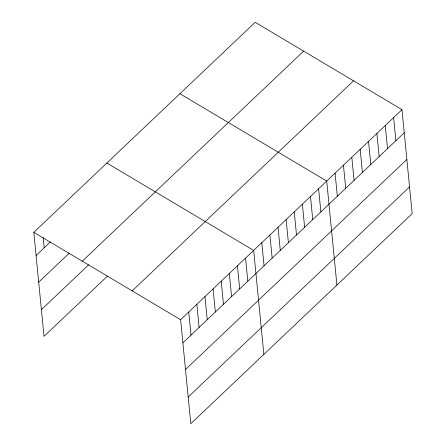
<?xml version="1.0" encoding="UTF-8"?>
<svg xmlns="http://www.w3.org/2000/svg" width="446" height="446" viewBox="0 0 446 446"><rect width="100%" height="100%" fill="white"/><g stroke="black" fill="none" stroke-linecap="round" stroke-linejoin="round"><path stroke-width="0.67" d="M107.519 276.085L44.02 336.34L33.824 232.349L255.184 22.3L401.98 109.66L412.176 213.651L190.816 423.7L180.619 319.71L401.98 109.66M36.093 255.458L50.415 241.866M38.707 282.151L69.264 253.155M82.27 261.178L303.626 51.128M41.406 309.647L88.67 264.796M132.178 290.881L353.539 80.832M182.882 342.818L404.243 132.769M185.503 369.511L406.858 159.462M188.195 397.012L409.556 186.958M179.922 93.716L326.717 181.082L336.914 285.066M106.873 163.035L253.668 250.396L263.865 354.386M33.824 232.349L180.619 319.71M393.617 117.599L395.881 140.707M385.255 125.532L387.518 148.641M376.892 133.465L379.156 156.574M368.53 141.404L370.793 164.513M360.167 149.338L362.431 172.446M351.805 157.271L354.068 180.379M343.442 165.21L345.706 188.318M335.08 173.143L337.343 196.251M318.6 188.781L320.864 211.889M310.483 196.485L312.746 219.594M302.366 204.184L304.629 227.293M294.248 211.889L296.518 234.997M286.131 219.588L288.4 242.696M278.014 227.293L280.283 250.401M269.902 234.992L272.166 258.1M261.785 242.691L264.049 265.805M245.551 258.095L247.814 281.203M237.434 265.799L239.697 288.908M229.316 273.498L231.585 296.607M221.199 281.203L223.468 304.311M213.082 288.902L215.351 312.01M204.97 296.607L207.234 319.715M196.853 304.306L199.117 327.414M188.736 312.01L191 335.119M43.206 237.562L44.21 247.759"/></g></svg>
